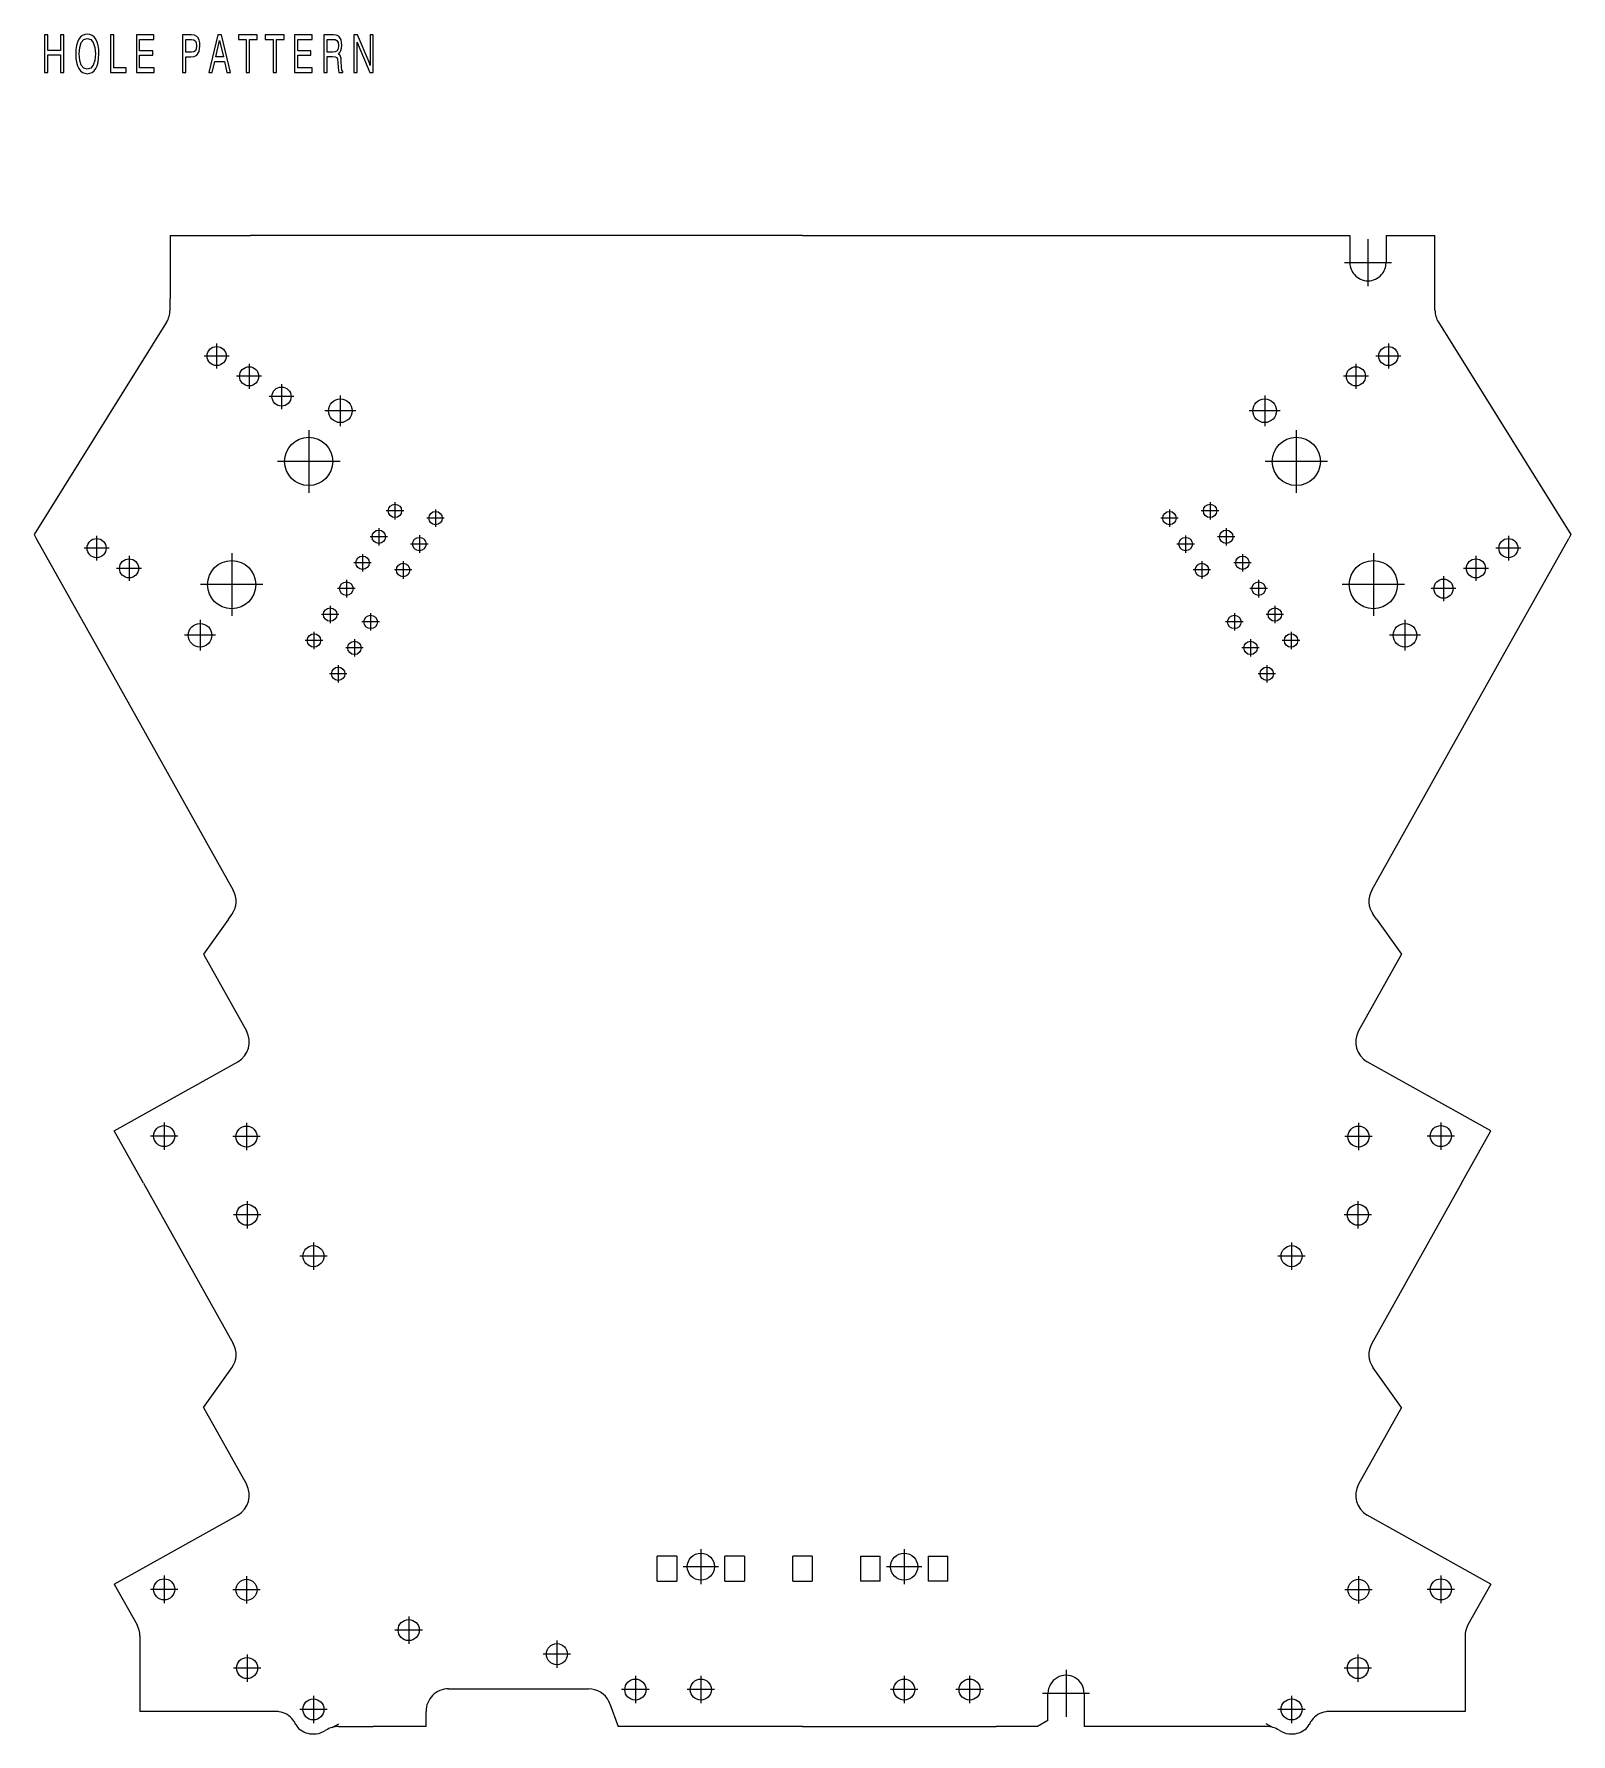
# Model space of a CAD drawing. Extents: x 51 to 153, y 104 to 216.
import ezdxf

# ---------------------------------------------------------------- set-up
doc = ezdxf.new("R2010")
doc.units = 0
doc.linetypes.add('DASHDOT', pattern=[18.5, 12, -3, 0.5, -3])
doc.layers.get('0').update_dxf_attribs({"linetype": 'CONTINUOUS'})

msp = doc.modelspace()

# ---------------------------------------------------------------- linework, layer by layer
at = {"color": 7}
for p, q in [((59.948227, 203.075378), (63.498226, 203.075378)), ((59.948227, 203.075378), (59.948227, 198.87619)), ((63.498226, 203.075378), (65.298225, 203.075378)), ((101.948227, 203.075378), (65.298225, 203.075378)), ((101.948227, 203.075378), (138.298218, 203.075378)), ((138.298218, 203.075378), (138.298218, 201.275391)), ((140.698227, 203.075378), (143.948227, 203.075378)), ((140.698227, 203.075378), (140.698227, 201.275391)), ((143.948227, 199.255112), (143.948227, 203.075378)), ((59.948227, 198.118118), (59.948227, 198.87619)), ((143.948227, 198.875809), (143.948227, 199.255112)), ((143.948227, 198.118118), (143.948227, 198.875809)), ((59.720299, 197.323242), (50.916981, 183.234985)), ((144.176147, 197.323242), (152.979477, 183.234985)), ((50.916981, 183.234985), (51.069031, 182.963486)), ((51.069031, 182.963486), (55.487041, 175.074554)), ((148.409409, 175.074554), (152.827087, 182.962891)), ((152.979477, 183.234985), (152.827087, 182.962891)), ((55.487041, 175.074554), (64.149361, 159.606873)), ((139.747101, 159.606873), (148.409409, 175.074554)), ((63.825409, 157.6745), (62.161793, 155.363586)), ((63.825409, 157.6745), (64.057983, 157.997559)), ((140.071045, 157.6745), (139.83847, 157.997559)), ((140.071045, 157.6745), (141.734665, 155.363586)), ((62.161793, 155.363586), (65.020233, 150.259491)), ((141.734665, 155.363586), (138.876221, 150.259491)), ((56.242954, 143.624786), (64.444412, 148.217819)), ((147.653503, 143.624786), (139.452042, 148.217819)), ((58.183968, 140.158844), (56.242954, 143.624786)), ((145.712494, 140.158844), (147.653503, 143.624786)), ((58.183968, 140.158844), (64.149361, 129.506866)), ((145.712494, 140.158844), (139.747101, 129.506866)), ((62.161793, 125.263596), (63.825409, 127.574509)), ((63.825409, 127.574509), (64.057983, 127.89756)), ((140.071045, 127.574509), (139.83847, 127.89756)), ((141.734665, 125.263596), (140.071045, 127.574509)), ((62.161793, 125.263596), (65.020233, 120.159492)), ((141.734665, 125.263596), (138.876221, 120.159492)), ((56.242954, 113.52478), (64.444412, 118.117821)), ((147.653503, 113.52478), (139.452042, 118.117821)), ((93.598228, 115.375389), (92.298225, 115.375389)), ((92.298225, 113.725388), (92.298225, 115.375389)), ((93.598228, 115.375389), (93.598228, 113.725388)), ((98.098228, 115.375389), (96.798225, 115.375389)), ((96.798225, 113.725388), (96.798225, 115.375389)), ((98.098228, 115.375389), (98.098228, 113.725388)), ((102.598228, 115.375389), (101.298225, 115.375389)), ((101.298225, 113.725388), (101.298225, 115.375389)), ((102.598228, 115.375389), (102.598228, 113.725388)), ((105.798225, 115.375389), (107.098228, 115.375389)), ((105.798225, 115.375389), (105.798225, 113.725388)), ((107.098228, 113.725388), (107.098228, 115.375389)), ((110.298225, 115.375389), (111.598228, 115.375389)), ((110.298225, 115.375389), (110.298225, 113.725388)), ((111.598228, 113.725388), (111.598228, 115.375389)), ((56.242954, 113.52478), (57.756969, 110.821304)), ((92.298225, 113.725388), (93.598228, 113.725388)), ((96.798225, 113.725388), (98.098228, 113.725388)), ((101.298225, 113.725388), (102.598228, 113.725388)), ((107.098228, 113.725388), (105.798225, 113.725388)), ((111.598228, 113.725388), (110.298225, 113.725388)), ((147.653503, 113.52478), (146.139481, 110.821304)), ((57.948227, 110.088371), (57.948227, 109.926826)), ((57.948227, 109.926826), (57.948227, 105.075386)), ((145.948227, 110.088371), (145.948227, 109.926826)), ((145.948227, 109.926826), (145.948227, 105.075386)), ((78.448227, 106.575386), (87.448227, 106.575386)), ((87.448227, 106.575386), (87.74823, 106.575386)), ((118.24823, 104.475388), (118.24823, 106.275383)), ((120.648224, 106.275383), (120.648224, 104.075386)), ((66.948227, 105.075386), (57.948227, 105.075386)), ((76.948227, 104.075386), (76.948227, 105.075386)), ((89.157768, 105.588417), (89.708466, 104.075386)), ((145.948227, 105.075386), (136.948227, 105.075386)), ((70.70697, 104.014343), (71.14827, 104.244453)), ((71.130539, 104.075386), (73.448227, 104.075386)), ((76.948227, 104.075386), (73.448227, 104.075386)), ((101.948227, 104.075386), (89.708466, 104.075386)), ((101.948227, 104.075386), (114.798225, 104.075386)), ((117.555405, 104.075386), (114.798225, 104.075386)), ((118.24823, 104.475388), (117.555405, 104.075386)), ((132.765915, 104.075386), (120.648224, 104.075386)), ((133.189484, 104.014343), (132.748184, 104.244453))]:
    msp.add_line(p, q, dxfattribs=at)
at = {"color": 7, "linetype": 'DASHDOT'}
for p, q in [((139.49823, 202.835388), (139.49823, 199.715393)), ((141.058228, 201.275391), (137.938232, 201.275391)), ((63.045597, 195.903137), (63.045597, 194.252136)), ((140.851028, 195.902863), (140.851028, 194.251862)), ((63.871098, 195.077637), (62.2201, 195.077637)), ((65.199646, 194.557144), (65.199646, 192.906143)), ((138.696991, 194.556854), (138.696991, 192.905869)), ((141.676529, 195.077362), (140.025528, 195.077362)), ((66.025146, 193.731644), (64.374146, 193.731644)), ((67.353683, 193.211151), (67.353683, 191.56015)), ((139.522491, 193.731369), (137.87149, 193.731369)), ((68.179184, 192.385651), (66.528183, 192.385651)), ((71.257744, 192.464172), (71.257744, 190.423187)), ((132.638885, 192.463898), (132.638885, 190.422897)), ((72.278244, 191.44368), (70.237244, 191.44368)), ((133.659378, 191.44339), (131.618378, 191.44339)), ((69.156616, 190.161163), (69.156616, 186.00116)), ((134.740021, 190.160889), (134.740021, 186.000885)), ((71.236618, 188.081177), (67.076614, 188.081177)), ((136.820007, 188.080887), (132.660019, 188.080887)), ((74.886215, 185.374207), (74.886215, 184.217209)), ((129.010422, 185.373932), (129.010422, 184.216934)), ((75.464706, 184.795715), (74.307709, 184.795715)), ((78.159271, 184.314728), (77.002274, 184.314728)), ((77.580772, 184.893219), (77.580772, 183.736221)), ((126.894356, 184.314453), (125.737358, 184.314453)), ((126.315857, 184.892944), (126.315857, 183.735947)), ((129.588913, 184.795441), (128.431915, 184.795441)), ((55.075611, 183.148499), (55.075611, 181.497498)), ((74.388977, 183.074173), (73.231979, 183.074173)), ((73.810471, 183.652679), (73.810471, 182.495667)), ((76.505035, 183.171692), (76.505035, 182.014679)), ((127.391594, 183.171417), (127.391594, 182.014404)), ((130.664658, 183.073898), (129.50766, 183.073898)), ((130.086151, 183.652405), (130.086151, 182.495392)), ((148.821014, 183.148224), (148.821014, 181.497223)), ((55.901112, 182.322998), (54.250114, 182.322998)), ((57.229656, 181.80249), (57.229656, 180.151489)), ((64.042892, 181.977509), (64.042892, 177.817505)), ((72.734741, 181.931137), (72.734741, 180.774139)), ((77.083534, 182.593185), (75.926537, 182.593185)), ((127.970093, 182.592911), (126.813095, 182.592911)), ((131.161896, 181.930847), (131.161896, 180.773865)), ((139.853729, 181.977234), (139.853729, 177.81723)), ((146.666977, 181.802216), (146.666977, 180.151215)), ((149.646515, 182.322723), (147.995514, 182.322723)), ((58.055157, 180.97699), (56.404156, 180.97699)), ((73.31324, 181.352631), (72.156235, 181.352631)), ((76.007797, 180.871643), (74.8508, 180.871643)), ((75.429298, 181.45015), (75.429298, 180.293152)), ((129.045822, 180.871368), (127.888824, 180.871368)), ((128.467331, 181.449875), (128.467331, 180.292877)), ((131.740387, 181.352356), (130.583389, 181.352356)), ((147.492477, 180.976715), (145.841476, 180.976715)), ((66.122894, 179.897491), (61.962894, 179.897491)), ((72.237503, 179.631104), (71.080505, 179.631104)), ((71.659004, 180.209595), (71.659004, 179.052597)), ((132.816132, 179.630829), (131.659119, 179.630829)), ((132.237625, 180.20932), (132.237625, 179.052322)), ((141.933731, 179.897217), (137.773743, 179.897217)), ((145.338425, 179.630737), (143.687439, 179.630737)), ((144.512939, 180.456238), (144.512939, 178.805237)), ((70.583267, 178.488068), (70.583267, 177.331055)), ((133.313354, 178.487793), (133.313354, 177.33078)), ((61.941765, 177.555481), (61.941765, 175.514496)), ((71.161766, 177.909561), (70.004768, 177.909561)), ((73.851028, 177.420105), (72.694031, 177.420105)), ((73.27253, 177.998596), (73.27253, 176.841583)), ((131.202606, 177.419815), (130.045593, 177.419815)), ((130.6241, 177.998322), (130.6241, 176.841309)), ((133.891861, 177.909271), (132.734863, 177.909271)), ((141.954865, 177.555206), (141.954865, 175.514221)), ((62.962261, 176.534988), (60.921265, 176.534988)), ((70.086029, 176.188019), (68.929031, 176.188019)), ((69.50753, 176.766525), (69.50753, 175.609528)), ((72.196793, 176.277054), (72.196793, 175.120056)), ((131.699829, 176.276779), (131.699829, 175.119781)), ((134.96759, 176.187744), (133.810593, 176.187744)), ((134.389099, 176.766235), (134.389099, 175.609253)), ((142.975372, 176.534714), (140.934357, 176.534714)), ((72.775291, 175.698547), (71.618294, 175.698547)), ((132.278336, 175.698273), (131.121338, 175.698273)), ((71.699554, 173.97702), (70.542557, 173.97702)), ((71.121056, 174.555511), (71.121056, 173.398529)), ((133.354065, 173.976746), (132.197067, 173.976746)), ((132.775574, 174.555237), (132.775574, 173.398239)), ((59.561977, 144.191071), (59.561977, 142.371078)), ((65.025612, 144.156281), (65.025612, 142.336288)), ((138.87085, 144.156281), (138.87085, 142.336288)), ((144.334473, 144.191071), (144.334473, 142.371078)), ((60.471977, 143.281067), (58.651978, 143.281067)), ((65.935608, 143.246292), (64.115616, 143.246292)), ((139.780838, 143.246292), (137.960846, 143.246292)), ((145.244476, 143.281067), (143.424469, 143.281067)), ((65.067596, 138.964874), (65.067596, 137.144882)), ((138.828857, 138.964874), (138.828857, 137.144882)), ((65.9776, 138.054871), (64.1576, 138.054871)), ((139.738861, 138.054871), (137.918854, 138.054871)), ((69.472061, 136.216568), (69.472061, 134.396576)), ((134.424393, 136.216568), (134.424393, 134.396576)), ((70.382065, 135.30658), (68.562065, 135.30658)), ((135.334381, 135.30658), (133.514389, 135.30658)), ((95.198227, 115.855385), (95.198227, 113.515388)), ((108.698227, 115.855385), (108.698227, 113.515388)), ((59.561977, 114.09108), (59.561977, 112.271072)), ((65.025612, 114.05629), (65.025612, 112.23629)), ((96.368225, 114.685387), (94.028229, 114.685387)), ((109.868225, 114.685387), (107.528229, 114.685387)), ((138.87085, 114.05629), (138.87085, 112.23629)), ((144.334473, 114.09108), (144.334473, 112.271072)), ((60.471977, 113.181076), (58.651978, 113.181076)), ((65.935608, 113.146286), (64.115616, 113.146286)), ((139.780838, 113.146286), (137.960846, 113.146286)), ((145.244476, 113.181076), (143.424469, 113.181076)), ((75.798225, 111.385384), (75.798225, 109.565384)), ((76.708229, 110.475388), (74.888229, 110.475388)), ((85.638229, 109.785385), (85.638229, 107.965385)), ((65.067596, 108.864876), (65.067596, 107.044876)), ((86.548225, 108.875389), (84.728226, 108.875389)), ((138.828857, 108.864876), (138.828857, 107.044876)), ((65.9776, 107.95488), (64.1576, 107.95488)), ((90.848228, 107.435387), (90.848228, 105.615387)), ((95.198227, 107.435387), (95.198227, 105.615387)), ((108.698227, 107.435387), (108.698227, 105.615387)), ((113.048225, 107.435387), (113.048225, 105.615387)), ((119.448227, 107.835388), (119.448227, 104.715385)), ((139.738861, 107.95488), (137.918854, 107.95488)), ((69.472061, 106.116577), (69.472061, 104.29657)), ((91.758224, 106.525383), (89.938225, 106.525383)), ((96.108231, 106.525383), (94.288223, 106.525383)), ((109.608231, 106.525383), (107.788223, 106.525383)), ((113.958229, 106.525383), (112.138229, 106.525383)), ((121.008224, 106.275383), (117.888229, 106.275383)), ((134.424393, 106.116577), (134.424393, 104.29657)), ((70.382065, 105.206573), (68.562065, 105.206573)), ((135.334381, 105.206573), (133.514389, 105.206573))]:
    msp.add_line(p, q, dxfattribs=at)
at = {"color": 7}
for points in [[(51.622253, 213.895966), (51.843742, 213.895966), (51.843742, 215.067734), (52.686752, 215.067734), (52.686752, 213.895966), (52.908241, 213.895966), (52.908241, 216.395966), (52.686752, 216.395966), (52.686752, 215.370239), (51.843742, 215.370239), (51.843742, 216.395966), (51.622253, 216.395966)], [(53.68623, 215.144226), (53.697533, 214.8452), (53.738213, 214.584427), (53.803757, 214.358414), (53.891899, 214.170654), (54.002644, 214.021133), (54.133728, 213.913345), (54.285152, 213.850769), (54.456921, 213.826431), (54.626427, 213.850769), (54.777851, 213.913345), (54.908936, 214.021133), (55.01968, 214.170654), (55.107822, 214.358414), (55.171104, 214.584427), (55.209526, 214.8452), (55.225349, 215.144226), (55.211788, 215.439774), (55.171104, 215.700562), (55.105564, 215.926559), (55.01968, 216.114319), (54.908936, 216.26384), (54.777851, 216.371628), (54.626427, 216.437683), (54.456921, 216.462036), (54.285152, 216.437683), (54.133728, 216.371628), (54.002644, 216.26384), (53.891899, 216.114319), (53.803757, 215.926559), (53.738213, 215.700562), (53.697533, 215.439774)], [(53.914501, 215.144226), (53.950661, 215.575378), (54.059143, 215.898743), (54.230911, 216.096939), (54.456921, 216.166473), (54.680668, 216.096939), (54.852432, 215.898743), (54.958656, 215.575378), (54.997078, 215.144226), (54.958656, 214.709595), (54.852432, 214.38623), (54.680668, 214.188034), (54.456921, 214.121979), (54.230911, 214.188034), (54.059143, 214.38623), (53.950661, 214.709595)], [(56.003338, 213.895966), (57.036198, 213.895966), (57.036198, 214.212372), (56.227085, 214.212372), (56.227085, 216.395966), (56.003338, 216.395966)], [(57.712482, 213.895966), (58.889984, 213.895966), (58.889984, 214.208893), (57.931709, 214.208893), (57.931709, 215.046875), (58.799583, 215.046875), (58.799583, 215.338943), (57.931709, 215.338943), (57.931709, 216.086502), (58.871906, 216.086502), (58.871906, 216.395966), (57.712482, 216.395966)], [(60.77594, 213.895966), (60.997429, 213.895966), (60.997429, 214.949509), (61.331921, 214.949509), (61.553406, 214.963425), (61.729694, 215.050354), (61.883381, 215.30069), (61.937622, 215.672745), (61.921803, 215.877884), (61.883381, 216.055222), (61.817837, 216.197769), (61.731956, 216.302078), (61.564709, 216.378586), (61.374863, 216.395966), (60.77594, 216.395966)], [(60.997429, 215.252014), (60.997429, 216.089981), (61.383904, 216.089981), (61.530807, 216.065643), (61.632511, 215.996109), (61.693535, 215.867447), (61.713875, 215.672745), (61.693535, 215.46759), (61.630249, 215.338943), (61.521767, 215.269394), (61.36808, 215.252014)], [(62.518982, 213.895966), (62.747253, 213.895966), (62.92128, 214.643524), (63.560883, 214.643524), (63.732651, 213.895966), (63.972218, 213.895966), (63.366516, 216.395966), (63.122425, 216.395966)], [(62.989082, 214.935608), (63.244469, 216.037827), (63.495338, 214.935608)], [(64.998817, 213.895966), (65.220306, 213.895966), (65.220306, 216.09346), (65.733345, 216.09346), (65.733345, 216.395966), (64.485779, 216.395966), (64.485779, 216.09346), (64.998817, 216.09346)], [(66.789322, 213.895966), (67.010811, 213.895966), (67.010811, 216.09346), (67.523849, 216.09346), (67.523849, 216.395966), (66.276283, 216.395966), (66.276283, 216.09346), (66.789322, 216.09346)], [(68.220482, 213.895966), (69.39798, 213.895966), (69.39798, 214.208893), (68.439713, 214.208893), (68.439713, 215.046875), (69.307579, 215.046875), (69.307579, 215.338943), (68.439713, 215.338943), (68.439713, 216.086502), (69.379898, 216.086502), (69.379898, 216.395966), (68.220482, 216.395966)], [(70.164673, 216.395966), (70.164673, 213.895966), (70.383904, 213.895966), (70.383904, 214.966904), (70.740997, 214.966904), (70.912758, 214.956467), (71.018982, 214.904312), (71.077744, 214.786087), (71.102608, 214.567032), (71.116165, 214.240189), (71.127472, 214.042007), (71.159111, 213.895966), (71.414497, 213.895966), (71.414497, 213.9655), (71.36026, 214.066345), (71.33992, 214.257584), (71.321838, 214.667877), (71.306015, 214.841721), (71.276634, 214.977325), (71.222389, 215.071213), (71.136505, 215.133789), (71.23143, 215.227676), (71.301498, 215.356323), (71.344437, 215.512787), (71.36026, 215.704025), (71.344437, 215.898743), (71.306015, 216.069122), (71.15007, 216.309036), (70.985085, 216.382065), (70.795235, 216.395966)], [(70.381638, 216.103897), (70.759079, 216.103897), (70.91954, 216.086502), (71.037064, 216.023926), (71.107132, 215.902222), (71.131989, 215.697083), (71.107132, 215.484985), (71.039322, 215.34938), (70.921799, 215.276352), (70.759079, 215.255493), (70.381638, 215.255493)], [(72.163109, 213.895966), (72.373291, 213.895966), (72.373291, 215.92308), (72.434319, 215.7388), (73.209526, 213.895966), (73.449097, 213.895966), (73.449097, 216.395966), (73.238907, 216.395966), (73.238907, 214.368851), (73.164322, 214.580948), (72.404938, 216.395966), (72.163109, 216.395966)]]:
    msp.add_lwpolyline(points, close=True, dxfattribs=at)
for centre, radius in [((63.045597, 195.077637), 0.635), ((140.851028, 195.077362), 0.635), ((65.199646, 193.731644), 0.635), ((138.696991, 193.731369), 0.635), ((67.353683, 192.385651), 0.635), ((71.257744, 191.44368), 0.785), ((132.638885, 191.44339), 0.785), ((69.156616, 188.081177), 1.6), ((134.740021, 188.080887), 1.6), ((74.886215, 184.795715), 0.445), ((129.010422, 184.795441), 0.445), ((77.580772, 184.314728), 0.445), ((126.315857, 184.314453), 0.445), ((55.075611, 182.322998), 0.635), ((73.810471, 183.074173), 0.445), ((76.505035, 182.593185), 0.445), ((127.391594, 182.592911), 0.445), ((130.086151, 183.073898), 0.445), ((148.821014, 182.322723), 0.635), ((72.734741, 181.352631), 0.445), ((131.161896, 181.352356), 0.445), ((57.229656, 180.97699), 0.635), ((64.042892, 179.897491), 1.6), ((75.429298, 180.871643), 0.445), ((128.467331, 180.871368), 0.445), ((139.853729, 179.897217), 1.6), ((146.666977, 180.976715), 0.635), ((71.659004, 179.631104), 0.445), ((132.237625, 179.630829), 0.445), ((144.512939, 179.630737), 0.635), ((61.941765, 176.534988), 0.785), ((70.583267, 177.909561), 0.445), ((73.27253, 177.420105), 0.445), ((130.6241, 177.419815), 0.445), ((133.313354, 177.909271), 0.445), ((141.954865, 176.534714), 0.785), ((69.50753, 176.188019), 0.445), ((72.196793, 175.698547), 0.445), ((131.699829, 175.698273), 0.445), ((134.389099, 176.187744), 0.445), ((71.121056, 173.97702), 0.445), ((132.775574, 173.976746), 0.445), ((59.561977, 143.281067), 0.7), ((65.025612, 143.246292), 0.7), ((138.87085, 143.246292), 0.7), ((144.334473, 143.281067), 0.7), ((65.067596, 138.054871), 0.7), ((138.828857, 138.054871), 0.7), ((69.472061, 135.30658), 0.7), ((134.424393, 135.30658), 0.7), ((95.198227, 114.685387), 0.9), ((108.698227, 114.685387), 0.9), ((59.561977, 113.181076), 0.7), ((65.025612, 113.146286), 0.7), ((138.87085, 113.146286), 0.7), ((144.334473, 113.181076), 0.7), ((75.798225, 110.475388), 0.7), ((85.638229, 108.875389), 0.7), ((65.067596, 107.95488), 0.7), ((138.828857, 107.95488), 0.7), ((90.848228, 106.525383), 0.7), ((95.198227, 106.525383), 0.7), ((108.698227, 106.525383), 0.7), ((113.048225, 106.525383), 0.7), ((69.472061, 105.206573), 0.7), ((134.424393, 105.206573), 0.7)]:
    msp.add_circle(centre, radius, dxfattribs=at)
for centre, radius, start, end in [((139.49823, 201.275391), 1.2, 180.000005, 221.409615), ((139.49823, 201.275391), 1.2, 318.59038, 0), ((139.49823, 201.275391), 1.2, 221.409615, 318.59038), ((58.448227, 198.118118), 1.5, 328, 360), ((145.448227, 198.118118), 1.5, 180.000005, 212.000005), ((62.840618, 158.873932), 1.5, 324.250001, 29.249998), ((141.055832, 158.873932), 1.5, 150.750007, 215.749997), ((63.711483, 149.526566), 1.5, 299.250003, 29.249998), ((140.184967, 149.526566), 1.5, 150.750007, 240.750006), ((62.840618, 128.773941), 1.5, 324.250001, 29.249998), ((141.055832, 128.773941), 1.5, 150.750007, 215.749997), ((63.711483, 119.426559), 1.5, 299.250003, 29.249998), ((140.184967, 119.426559), 1.5, 150.750007, 240.750006), ((56.448227, 110.088371), 1.5, 360, 29.249998), ((147.448227, 110.088371), 1.5, 150.750007, 179.999995), ((119.448227, 106.275383), 1.2, 0, 180.000005), ((78.448227, 105.075386), 1.5, 90.000003, 180.000005), ((87.74823, 105.075386), 1.5, 25.841934, 90.000003), ((66.948227, 103.575386), 1.5, 80.191455, 90.000003), ((66.948227, 103.575386), 1.5, 37.992026, 80.191455), ((87.74823, 105.075386), 1.5, 20.000001, 25.841934), ((136.948227, 103.575386), 1.5, 99.808543, 142.007979), ((136.948227, 103.575386), 1.5, 90.000003, 99.808543), ((66.948227, 103.575386), 1.5, 24.903947, 37.992026), ((69.125061, 104.586021), 0.9, 204.903944, 234.647396), ((71.130539, 102.575386), 1.5, 106.402367, 123.557316), ((71.130539, 102.575386), 1.5, 90.000003, 106.402367), ((132.765915, 102.575386), 1.5, 73.597638, 90.000003), ((132.765915, 102.575386), 1.5, 56.442689, 73.597638), ((134.771393, 104.586021), 0.9, 305.352602, 335.096053), ((136.948227, 103.575386), 1.5, 142.007979, 155.096056), ((69.472229, 105.075386), 1.5, 234.647396, 276.96578), ((69.472229, 105.075386), 1.5, 276.96578, 303.557311), ((134.424225, 105.075386), 1.5, 236.442684, 263.034222), ((134.424225, 105.075386), 1.5, 263.034222, 305.352602)]:
    msp.add_arc(centre, radius, start, end, dxfattribs=at)

doc.saveas('drawing.dxf')
